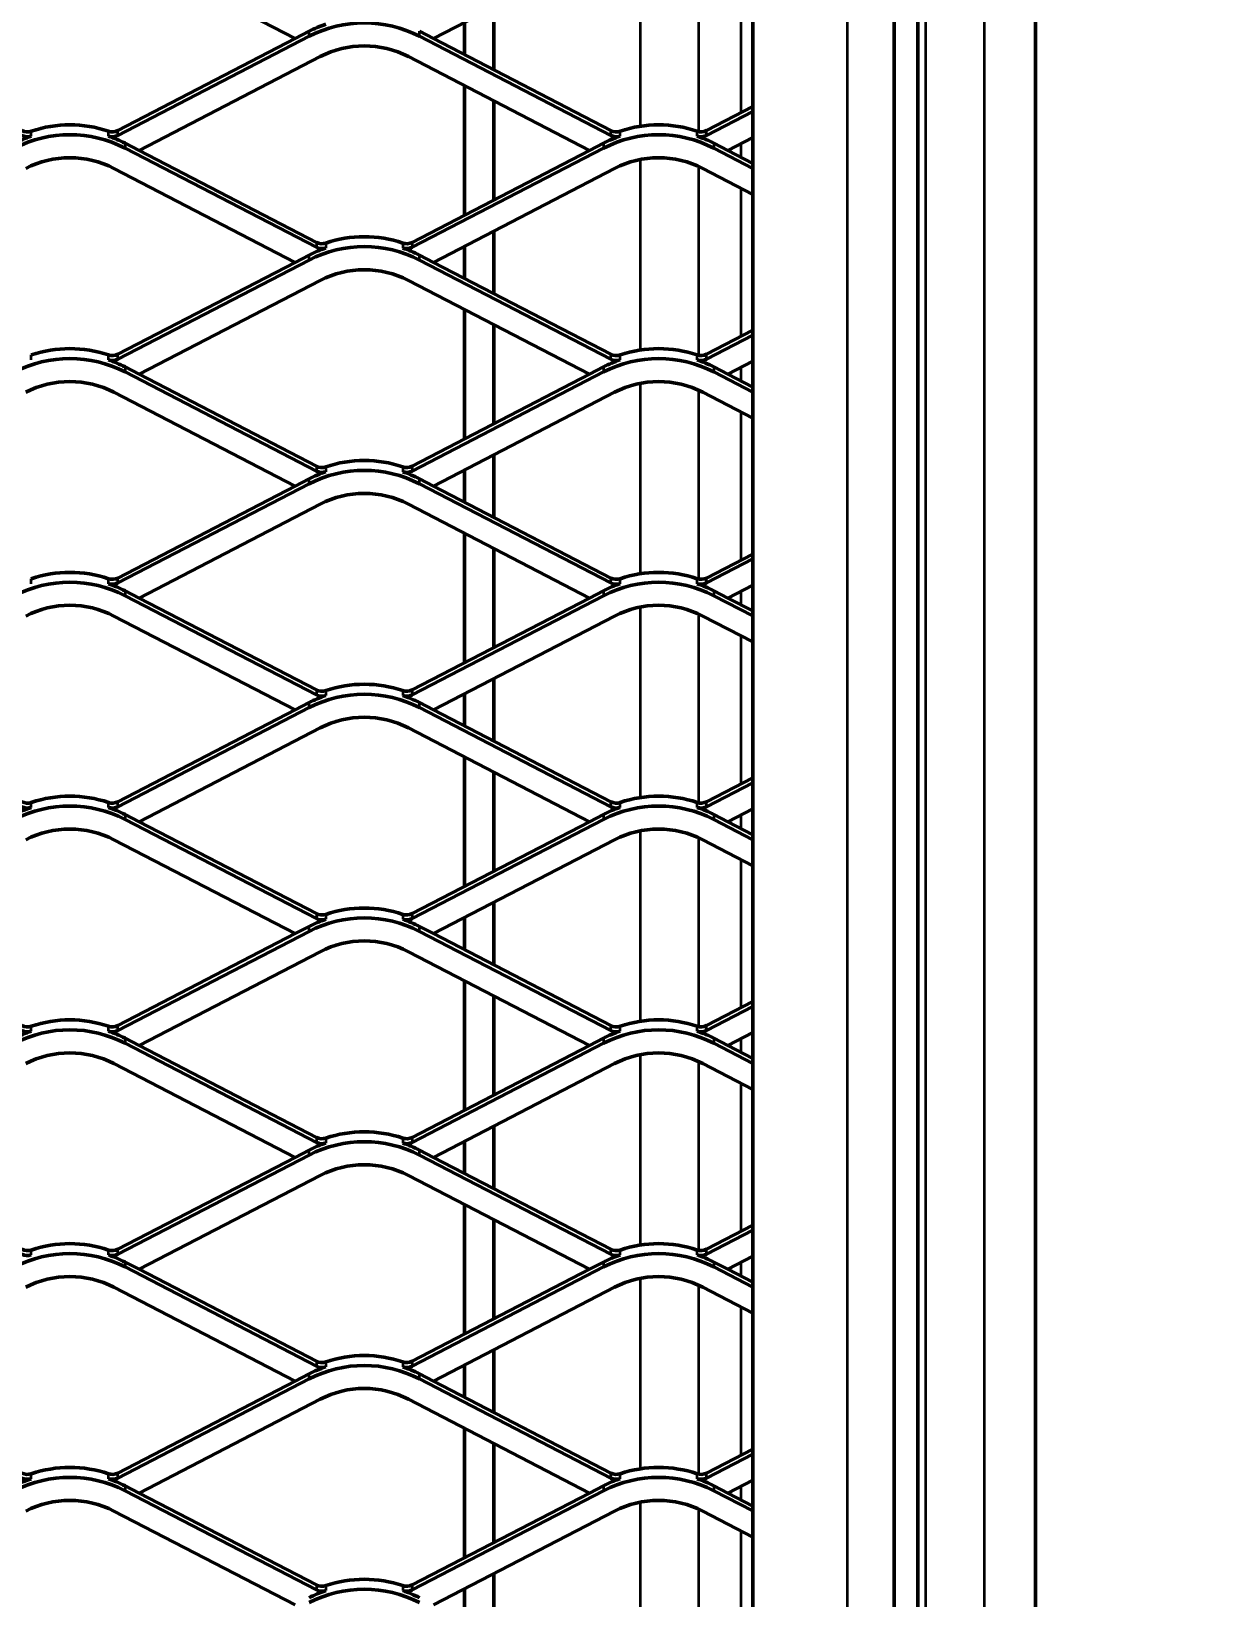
# Model space of a CAD drawing. Header units: millimetres. Extents: x 0 to 1485, y 0 to 1050.
# Drawn here: x 621.4 to 721, y 553.2 to 686.2 of the extents above; entities that cross this region are included whole.
import ezdxf

# ---------------------------------------------------------------- set-up
doc = ezdxf.new("R2010")
doc.units = ezdxf.units.MM
doc.header["$LTSCALE"] = 2.5
for name, color, linetype, lineweight in [('Bemaßung (ISO)', 7, 'Continuous', 25), ('Sichtbar (ISO)', 7, 'Continuous', 50), ('Sichtbar schmal (ISO)', 7, 'Continuous', 35)]:
    doc.layers.add(name, color=color, linetype=linetype, lineweight=lineweight)
doc.styles.add('TXT 3_5', font='isocpeur.ttf')
doc.dimstyles.new('Anrin Standard (DIN)', dxfattribs={"dimscale": 2.5, "dimtxt": 3.5, "dimasz": 2.5, "dimexe": 2, "dimexo": 0, "dimgap": 0.8, "dimtad": 1, "dimrnd": 1e-08, "dimtxsty": 'TXT 3_5', "dimcen": 0.09, "dimdle": 10, "dimclrd": 256, "dimclre": 256, "dimclrt": 256, "dimadec": 0, "dimazin": 2, "dimtfac": 0.714286, "dimtmove": 0, "dimatfit": 3, "dimfxl": 1, "dimtolj": 1, "dimlwd": -1, "dimlwe": -1, "dimarcsym": 0})

# ---------------------------------------------------------------- blocks, each defined once
blk = doc.blocks.new('*D18')
at = {"layer": 'Bemaßung (ISO)', "transparency": 16777216}
for p, q in [((706.71, 786.01), (754.21, 786.01)), ((749.21, 392.26), (749.21, 779.76)), ((706.71, 386.01), (754.21, 386.01))]:
    blk.add_line(p, q, dxfattribs=at)
for points in [[(748.17, 779.76), (750.26, 779.76), (749.21, 786.01)], [(748.17, 392.26), (750.26, 392.26), (749.21, 386.01)]]:
    blk.add_solid(points, dxfattribs=at)
at = {"layer": 'Defpoints', "color": 0, "transparency": 16777216}
for p in [(706.71, 786.01), (749.21, 786.01), (706.71, 386.01)]:
    blk.add_point(p, dxfattribs=at)
at = {"layer": 'Bemaßung (ISO)', "transparency": 16777216, "insert": (738.46, 577.26), "char_height": 8.75, "attachment_point": 1, "rotation": 90, "style": 'TXT 3_5'}
blk.add_mtext('\\A1;400', dxfattribs=at)

msp = doc.modelspace()

# ---------------------------------------------------------------- linework, layer by layer
at = {"layer": 'Sichtbar (ISO)'}
for p, q in [((706.7145, 386.0145), (706.7145, 786.0145)), ((696.7145, 775.0145), (696.7145, 397.0145)), ((694.7145, 772.0145), (694.7145, 400.0145)), ((682.7145, 760.0145), (682.7145, 412.0145)), ((643.8402, 685.5751), (628.461, 693.5437)), ((670.9681, 693.5437), (655.5888, 685.5751)), ((660.7145, 688.231), (660.7145, 682.9193)), ((658.2145, 684.2146), (658.2145, 686.9356)), ((645.0314, 685.7713), (628.7828, 677.3522)), ((643.8402, 685.5751), (628.7828, 677.7732)), ((645.0314, 686.1923), (643.8402, 685.5751)), ((655.5888, 685.5751), (654.3976, 686.1923)), ((670.6462, 677.3522), (654.3976, 685.7713)), ((670.6462, 677.7732), (655.5888, 685.5751)), ((630.5888, 676.0751), (645.9681, 684.0437)), ((653.461, 684.0437), (668.8402, 676.0751)), ((658.2145, 670.5695), (658.2145, 681.5807)), ((660.7145, 680.2854), (660.7145, 671.8648)), ((682.7145, 679.8104), (678.7828, 677.7732)), ((682.7145, 679.3894), (678.7828, 677.3522)), ((680.5888, 676.0751), (682.7145, 677.1765)), ((630.5888, 676.0751), (629.3976, 676.6923)), ((629.3976, 676.2713), (645.6462, 667.8522)), ((645.6462, 668.2732), (630.5888, 676.0751)), ((653.7828, 667.8522), (670.0314, 676.2713)), ((668.8402, 676.0751), (653.7828, 668.2732)), ((670.0314, 676.6923), (668.8402, 676.0751)), ((680.5888, 676.0751), (679.3976, 676.6923)), ((679.3976, 676.2713), (682.7145, 674.5526)), ((682.7145, 674.9737), (680.5888, 676.0751)), ((643.8402, 666.5751), (628.461, 674.5437)), ((670.9681, 674.5437), (655.5888, 666.5751)), ((682.7145, 672.3398), (678.461, 674.5437)), ((660.7145, 669.231), (660.7145, 663.9193)), ((658.2145, 665.2146), (658.2145, 667.9356)), ((645.0314, 666.7713), (628.7828, 658.3522)), ((643.8402, 666.5751), (628.7828, 658.7732)), ((645.0314, 667.1923), (643.8402, 666.5751)), ((655.5888, 666.5751), (654.3976, 667.1923)), ((670.6462, 658.3522), (654.3976, 666.7713)), ((670.6462, 658.7732), (655.5888, 666.5751)), ((630.5888, 657.0751), (645.9681, 665.0437)), ((653.461, 665.0437), (668.8402, 657.0751)), ((658.2145, 651.5695), (658.2145, 662.5807)), ((660.7145, 661.2854), (660.7145, 652.8648)), ((682.7145, 660.8104), (678.7828, 658.7732)), ((682.7145, 660.3894), (678.7828, 658.3522)), ((630.5888, 657.0751), (629.3976, 657.6923)), ((629.3976, 657.2713), (645.6462, 648.8522)), ((645.6462, 649.2732), (630.5888, 657.0751)), ((653.7828, 648.8522), (670.0314, 657.2713)), ((668.8402, 657.0751), (653.7828, 649.2732)), ((670.0314, 657.6923), (668.8402, 657.0751)), ((680.5888, 657.0751), (679.3976, 657.6923)), ((679.3976, 657.2713), (682.7145, 655.5526)), ((680.5888, 657.0751), (682.7145, 658.1765)), ((682.7145, 655.9737), (680.5888, 657.0751)), ((643.8402, 647.5751), (628.461, 655.5437)), ((670.9681, 655.5437), (655.5888, 647.5751)), ((682.7145, 653.3398), (678.461, 655.5437)), ((660.7145, 650.231), (660.7145, 644.9193)), ((645.0314, 647.7713), (628.7828, 639.3522)), ((645.0314, 648.1923), (643.8402, 647.5751)), ((655.5888, 647.5751), (654.3976, 648.1923)), ((670.6462, 639.3522), (654.3976, 647.7713)), ((658.2145, 646.2146), (658.2145, 648.9356)), ((643.8402, 647.5751), (628.7828, 639.7732)), ((670.6462, 639.7732), (655.5888, 647.5751)), ((630.5888, 638.0751), (645.9681, 646.0437)), ((653.461, 646.0437), (668.8402, 638.0751)), ((658.2145, 632.5695), (658.2145, 643.5807)), ((660.7145, 642.2854), (660.7145, 633.8648)), ((682.7145, 641.8104), (678.7828, 639.7732)), ((682.7145, 641.3894), (678.7828, 639.3522)), ((630.5888, 638.0751), (629.3976, 638.6923)), ((670.0314, 638.6923), (668.8402, 638.0751)), ((680.5888, 638.0751), (679.3976, 638.6923)), ((680.5888, 638.0751), (682.7145, 639.1765)), ((629.3976, 638.2713), (645.6462, 629.8522)), ((645.6462, 630.2732), (630.5888, 638.0751)), ((653.7828, 629.8522), (670.0314, 638.2713)), ((668.8402, 638.0751), (653.7828, 630.2732)), ((679.3976, 638.2713), (682.7145, 636.5526)), ((682.7145, 636.9737), (680.5888, 638.0751)), ((643.8402, 628.5751), (628.461, 636.5437)), ((670.9681, 636.5437), (655.5888, 628.5751)), ((682.7145, 634.3398), (678.461, 636.5437)), ((660.7145, 631.231), (660.7145, 625.9193)), ((645.0314, 629.1923), (643.8402, 628.5751)), ((655.5888, 628.5751), (654.3976, 629.1923)), ((658.2145, 627.2146), (658.2145, 629.9356)), ((645.0314, 628.7713), (628.7828, 620.3522)), ((643.8402, 628.5751), (628.7828, 620.7732)), ((670.6462, 620.3522), (654.3976, 628.7713)), ((670.6462, 620.7732), (655.5888, 628.5751)), ((630.5888, 619.0751), (645.9681, 627.0437)), ((653.461, 627.0437), (668.8402, 619.0751)), ((658.2145, 613.5695), (658.2145, 624.5807)), ((660.7145, 623.2854), (660.7145, 614.8648)), ((682.7145, 622.8104), (678.7828, 620.7732)), ((682.7145, 622.3894), (678.7828, 620.3522)), ((680.5888, 619.0751), (682.7145, 620.1765)), ((630.5888, 619.0751), (629.3976, 619.6923)), ((629.3976, 619.2713), (645.6462, 610.8522)), ((645.6462, 611.2732), (630.5888, 619.0751)), ((653.7828, 610.8522), (670.0314, 619.2713)), ((668.8402, 619.0751), (653.7828, 611.2732)), ((670.0314, 619.6923), (668.8402, 619.0751)), ((680.5888, 619.0751), (679.3976, 619.6923)), ((679.3976, 619.2713), (682.7145, 617.5526)), ((682.7145, 617.9737), (680.5888, 619.0751)), ((643.8402, 609.5751), (628.461, 617.5437)), ((670.9681, 617.5437), (655.5888, 609.5751)), ((682.7145, 615.3398), (678.461, 617.5437)), ((660.7145, 612.231), (660.7145, 606.9193)), ((658.2145, 608.2146), (658.2145, 610.9356)), ((645.0314, 609.7713), (628.7828, 601.3522)), ((643.8402, 609.5751), (628.7828, 601.7732)), ((645.0314, 610.1923), (643.8402, 609.5751)), ((655.5888, 609.5751), (654.3976, 610.1923)), ((670.6462, 601.3522), (654.3976, 609.7713)), ((670.6462, 601.7732), (655.5888, 609.5751)), ((630.5888, 600.0751), (645.9681, 608.0437)), ((653.461, 608.0437), (668.8402, 600.0751)), ((658.2145, 594.5695), (658.2145, 605.5807)), ((660.7145, 604.2854), (660.7145, 595.8648)), ((682.7145, 603.8104), (678.7828, 601.7732)), ((682.7145, 603.3894), (678.7828, 601.3522)), ((680.5888, 600.0751), (682.7145, 601.1765)), ((630.5888, 600.0751), (629.3976, 600.6923)), ((629.3976, 600.2713), (645.6462, 591.8522)), ((645.6462, 592.2732), (630.5888, 600.0751)), ((653.7828, 591.8522), (670.0314, 600.2713)), ((668.8402, 600.0751), (653.7828, 592.2732)), ((670.0314, 600.6923), (668.8402, 600.0751)), ((680.5888, 600.0751), (679.3976, 600.6923)), ((679.3976, 600.2713), (682.7145, 598.5526)), ((682.7145, 598.9737), (680.5888, 600.0751)), ((643.8402, 590.5751), (628.461, 598.5437)), ((670.9681, 598.5437), (655.5888, 590.5751)), ((682.7145, 596.3398), (678.461, 598.5437)), ((660.7145, 593.231), (660.7145, 587.9193)), ((658.2145, 589.2146), (658.2145, 591.9356)), ((645.0314, 590.7713), (628.7828, 582.3522)), ((643.8402, 590.5751), (628.7828, 582.7732)), ((645.0314, 591.1923), (643.8402, 590.5751)), ((655.5888, 590.5751), (654.3976, 591.1923)), ((670.6462, 582.3522), (654.3976, 590.7713)), ((670.6462, 582.7732), (655.5888, 590.5751)), ((630.5888, 581.0751), (645.9681, 589.0437)), ((653.461, 589.0437), (668.8402, 581.0751)), ((658.2145, 575.5695), (658.2145, 586.5807)), ((660.7145, 585.2854), (660.7145, 576.8648)), ((682.7145, 584.8104), (678.7828, 582.7732)), ((682.7145, 584.3894), (678.7828, 582.3522)), ((630.5888, 581.0751), (629.3976, 581.6923)), ((629.3976, 581.2713), (645.6462, 572.8522)), ((653.7828, 572.8522), (670.0314, 581.2713)), ((670.0314, 581.6923), (668.8402, 581.0751)), ((680.5888, 581.0751), (679.3976, 581.6923)), ((679.3976, 581.2713), (682.7145, 579.5526)), ((680.5888, 581.0751), (682.7145, 582.1765)), ((645.6462, 573.2732), (630.5888, 581.0751)), ((668.8402, 581.0751), (653.7828, 573.2732)), ((682.7145, 579.9737), (680.5888, 581.0751)), ((643.8402, 571.5751), (628.461, 579.5437)), ((670.9681, 579.5437), (655.5888, 571.5751)), ((682.7145, 577.3398), (678.461, 579.5437)), ((660.7145, 574.231), (660.7145, 568.9193)), ((645.0314, 572.1923), (643.8402, 571.5751)), ((655.5888, 571.5751), (654.3976, 572.1923)), ((658.2145, 570.2146), (658.2145, 572.9356)), ((645.0314, 571.7713), (628.7828, 563.3522)), ((643.8402, 571.5751), (628.7828, 563.7732)), ((670.6462, 563.3522), (654.3976, 571.7713)), ((670.6462, 563.7732), (655.5888, 571.5751)), ((630.5888, 562.0751), (645.9681, 570.0437)), ((653.461, 570.0437), (668.8402, 562.0751)), ((658.2145, 556.5695), (658.2145, 567.5807)), ((660.7145, 566.2854), (660.7145, 557.8648)), ((682.7145, 565.8104), (678.7828, 563.7732)), ((682.7145, 565.3894), (678.7828, 563.3522)), ((630.5888, 562.0751), (629.3976, 562.6923)), ((670.0314, 562.6923), (668.8402, 562.0751)), ((680.5888, 562.0751), (679.3976, 562.6923)), ((680.5888, 562.0751), (682.7145, 563.1765)), ((629.3976, 562.2713), (645.6462, 553.8522)), ((645.6462, 554.2732), (630.5888, 562.0751)), ((653.7828, 553.8522), (670.0314, 562.2713)), ((668.8402, 562.0751), (653.7828, 554.2732)), ((679.3976, 562.2713), (682.7145, 560.5526)), ((682.7145, 560.9737), (680.5888, 562.0751)), ((643.8402, 552.5751), (628.461, 560.5437)), ((670.9681, 560.5437), (655.5888, 552.5751)), ((682.7145, 558.3398), (678.461, 560.5437)), ((660.7145, 555.231), (660.7145, 549.9193)), ((658.2145, 551.2146), (658.2145, 553.9356))]:
    msp.add_line(p, q, dxfattribs=at)
for centre, major_axis, start_param, end_param in [((649.7145, 677.1336), (-10, 0), 4.22501539, 5.19976257), ((649.7145, 677.5547), (-10, 0), 5.04580489, 5.19976257), ((649.7145, 677.1336), (8, 0), 1.08342274, 2.05816992), ((624.7145, 668.4757), (-10, 0), 4.37897307, 5.04580489), ((674.7145, 668.4757), (-10, 0), 4.37897307, 5.04580489), ((624.7145, 667.6336), (10, 0), 1.08342274, 2.05816992), ((624.7145, 668.0547), (-10, 0), 5.04580489, 5.19976257), ((621.1145, 678.637), (-1, 0), 1.08342274, 1.90421224), ((621.1145, 678.216), (-1, 0), 1.08342274, 1.90421224), ((628.3145, 678.637), (-1, 0), 1.23738042, 2.05816992), ((628.3145, 678.216), (-1, 0), 1.23738042, 2.05816992), ((624.7145, 668.0547), (-10, 0), 4.22501539, 4.37897307), ((674.7145, 667.6336), (10, 0), 1.08342274, 2.05816992), ((674.7145, 668.0547), (-10, 0), 5.04580489, 5.19976257), ((671.1145, 678.637), (-1, 0), 1.08342274, 1.90421224), ((671.1145, 678.216), (-1, 0), 1.08342274, 1.90421224), ((678.3145, 678.637), (-1, 0), 1.23738042, 2.05816992), ((678.3145, 678.216), (-1, 0), 1.23738042, 2.05816992), ((674.7145, 668.0547), (-10, 0), 4.22501539, 4.37897307), ((624.7145, 667.6336), (-8, 0), 4.22501539, 5.19976257), ((674.7145, 667.6336), (-8, 0), 4.22501539, 5.19976257), ((649.7145, 658.1336), (-10, 0), 4.22501539, 5.19976257), ((649.7145, 658.5547), (-10, 0), 5.04580489, 5.19976257), ((646.1145, 669.137), (-1, 0), 1.08342274, 1.90421224), ((646.1145, 668.716), (1, 0), 4.22501539, 5.04580489), ((649.7145, 658.9757), (-10, 0), 4.37897307, 5.04580489), ((653.3145, 669.137), (-1, 0), 1.23738042, 2.05816992), ((653.3145, 668.716), (1, 0), 4.37897307, 5.19976257), ((649.7145, 658.5547), (-10, 0), 4.22501539, 4.37897307), ((649.7145, 658.1336), (8, 0), 1.08342274, 2.05816992), ((624.7145, 648.6336), (10, 0), 1.08342274, 2.05816992), ((624.7145, 649.4757), (-10, 0), 4.37897307, 5.04580489), ((628.3145, 659.637), (-1, 0), 1.23738042, 2.05816992), ((628.3145, 659.216), (-1, 0), 1.23738042, 2.05816992), ((674.7145, 648.6336), (10, 0), 1.08342274, 2.05816992), ((671.1145, 659.637), (-1, 0), 1.08342274, 1.90421224), ((671.1145, 659.216), (-1, 0), 1.08342274, 1.90421224), ((674.7145, 649.4757), (-10, 0), 4.37897307, 5.04580489), ((678.3145, 659.637), (-1, 0), 1.23738042, 2.05816992), ((678.3145, 659.216), (-1, 0), 1.23738042, 2.05816992), ((624.7145, 649.0547), (-10, 0), 4.22501539, 4.37897307), ((674.7145, 649.0547), (-10, 0), 5.04580489, 5.19976257), ((674.7145, 649.0547), (-10, 0), 4.22501539, 4.37897307), ((624.7145, 648.6336), (-8, 0), 4.22501539, 5.19976257), ((674.7145, 648.6336), (-8, 0), 4.22501539, 5.19976257), ((649.7145, 639.1336), (-10, 0), 4.22501539, 5.19976257), ((646.1145, 650.137), (-1, 0), 1.08342274, 1.90421224), ((649.7145, 639.9757), (-10, 0), 4.37897307, 5.04580489), ((653.3145, 650.137), (-1, 0), 1.23738042, 2.05816992), ((649.7145, 639.5547), (-10, 0), 5.04580489, 5.19976257), ((646.1145, 649.716), (1, 0), 4.22501539, 5.04580489), ((653.3145, 649.716), (1, 0), 4.37897307, 5.19976257), ((649.7145, 639.5547), (-10, 0), 4.22501539, 4.37897307), ((649.7145, 639.1336), (8, 0), 1.08342274, 2.05816992), ((624.7145, 629.6336), (10, 0), 1.08342274, 2.05816992), ((624.7145, 630.4757), (-10, 0), 4.37897307, 5.04580489), ((628.3145, 640.637), (-1, 0), 1.23738042, 2.05816992), ((674.7145, 629.6336), (10, 0), 1.08342274, 2.05816992), ((671.1145, 640.637), (-1, 0), 1.08342274, 1.90421224), ((674.7145, 630.4757), (-10, 0), 4.37897307, 5.04580489), ((678.3145, 640.637), (-1, 0), 1.23738042, 2.05816992), ((628.3145, 640.216), (-1, 0), 1.23738042, 2.05816992), ((624.7145, 630.0547), (-10, 0), 4.22501539, 4.37897307), ((674.7145, 630.0547), (-10, 0), 5.04580489, 5.19976257), ((671.1145, 640.216), (-1, 0), 1.08342274, 1.90421224), ((678.3145, 640.216), (-1, 0), 1.23738042, 2.05816992), ((674.7145, 630.0547), (-10, 0), 4.22501539, 4.37897307), ((624.7145, 629.6336), (-8, 0), 4.22501539, 5.19976257), ((674.7145, 629.6336), (-8, 0), 4.22501539, 5.19976257), ((649.7145, 620.9757), (-10, 0), 4.37897307, 5.04580489), ((649.7145, 620.1336), (-10, 0), 4.22501539, 5.19976257), ((649.7145, 620.5547), (-10, 0), 5.04580489, 5.19976257), ((646.1145, 631.137), (-1, 0), 1.08342274, 1.90421224), ((646.1145, 630.716), (1, 0), 4.22501539, 5.04580489), ((653.3145, 631.137), (-1, 0), 1.23738042, 2.05816992), ((653.3145, 630.716), (1, 0), 4.37897307, 5.19976257), ((649.7145, 620.5547), (-10, 0), 4.22501539, 4.37897307), ((649.7145, 620.1336), (8, 0), 1.08342274, 2.05816992), ((624.7145, 611.4757), (-10, 0), 4.37897307, 5.04580489), ((674.7145, 611.4757), (-10, 0), 4.37897307, 5.04580489), ((624.7145, 610.6336), (10, 0), 1.08342274, 2.05816992), ((624.7145, 611.0547), (-10, 0), 5.04580489, 5.19976257), ((621.1145, 621.637), (-1, 0), 1.08342274, 1.90421224), ((621.1145, 621.216), (-1, 0), 1.08342274, 1.90421224), ((628.3145, 621.637), (-1, 0), 1.23738042, 2.05816992), ((628.3145, 621.216), (-1, 0), 1.23738042, 2.05816992), ((624.7145, 611.0547), (-10, 0), 4.22501539, 4.37897307), ((674.7145, 610.6336), (10, 0), 1.08342274, 2.05816992), ((674.7145, 611.0547), (-10, 0), 5.04580489, 5.19976257), ((671.1145, 621.637), (-1, 0), 1.08342274, 1.90421224), ((671.1145, 621.216), (-1, 0), 1.08342274, 1.90421224), ((678.3145, 621.637), (-1, 0), 1.23738042, 2.05816992), ((678.3145, 621.216), (-1, 0), 1.23738042, 2.05816992), ((674.7145, 611.0547), (-10, 0), 4.22501539, 4.37897307), ((624.7145, 610.6336), (-8, 0), 4.22501539, 5.19976257), ((674.7145, 610.6336), (-8, 0), 4.22501539, 5.19976257), ((649.7145, 601.9757), (-10, 0), 4.37897307, 5.04580489), ((649.7145, 601.1336), (-10, 0), 4.22501539, 5.19976257), ((649.7145, 601.5547), (-10, 0), 5.04580489, 5.19976257), ((646.1145, 612.137), (-1, 0), 1.08342274, 1.90421224), ((646.1145, 611.716), (1, 0), 4.22501539, 5.04580489), ((653.3145, 612.137), (-1, 0), 1.23738042, 2.05816992), ((653.3145, 611.716), (1, 0), 4.37897307, 5.19976257), ((649.7145, 601.5547), (-10, 0), 4.22501539, 4.37897307), ((649.7145, 601.1336), (8, 0), 1.08342274, 2.05816992), ((624.7145, 591.6336), (10, 0), 1.08342274, 2.05816992), ((624.7145, 592.0547), (-10, 0), 5.04580489, 5.19976257), ((621.1145, 602.637), (-1, 0), 1.08342274, 1.90421224), ((621.1145, 602.216), (-1, 0), 1.08342274, 1.90421224), ((624.7145, 592.4757), (-10, 0), 4.37897307, 5.04580489), ((628.3145, 602.637), (-1, 0), 1.23738042, 2.05816992), ((628.3145, 602.216), (-1, 0), 1.23738042, 2.05816992), ((624.7145, 592.0547), (-10, 0), 4.22501539, 4.37897307), ((674.7145, 591.6336), (10, 0), 1.08342274, 2.05816992), ((674.7145, 592.0547), (-10, 0), 5.04580489, 5.19976257), ((671.1145, 602.637), (-1, 0), 1.08342274, 1.90421224), ((671.1145, 602.216), (-1, 0), 1.08342274, 1.90421224), ((674.7145, 592.4757), (-10, 0), 4.37897307, 5.04580489), ((678.3145, 602.637), (-1, 0), 1.23738042, 2.05816992), ((678.3145, 602.216), (-1, 0), 1.23738042, 2.05816992), ((674.7145, 592.0547), (-10, 0), 4.22501539, 4.37897307), ((624.7145, 591.6336), (-8, 0), 4.22501539, 5.19976257), ((674.7145, 591.6336), (-8, 0), 4.22501539, 5.19976257), ((649.7145, 582.1336), (-10, 0), 4.22501539, 5.19976257), ((646.1145, 593.137), (-1, 0), 1.08342274, 1.90421224), ((646.1145, 592.716), (1, 0), 4.22501539, 5.04580489), ((649.7145, 582.9757), (-10, 0), 4.37897307, 5.04580489), ((653.3145, 593.137), (-1, 0), 1.23738042, 2.05816992), ((653.3145, 592.716), (1, 0), 4.37897307, 5.19976257), ((649.7145, 582.5547), (-10, 0), 5.04580489, 5.19976257), ((649.7145, 582.5547), (-10, 0), 4.22501539, 4.37897307), ((649.7145, 582.1336), (8, 0), 1.08342274, 2.05816992), ((624.7145, 572.6336), (10, 0), 1.08342274, 2.05816992), ((621.1145, 583.637), (-1, 0), 1.08342274, 1.90421224), ((624.7145, 573.4757), (-10, 0), 4.37897307, 5.04580489), ((628.3145, 583.637), (-1, 0), 1.23738042, 2.05816992), ((674.7145, 572.6336), (10, 0), 1.08342274, 2.05816992), ((671.1145, 583.637), (-1, 0), 1.08342274, 1.90421224), ((674.7145, 573.4757), (-10, 0), 4.37897307, 5.04580489), ((678.3145, 583.637), (-1, 0), 1.23738042, 2.05816992), ((621.1145, 583.216), (-1, 0), 1.08342274, 1.90421224), ((628.3145, 583.216), (-1, 0), 1.23738042, 2.05816992), ((624.7145, 573.0547), (-10, 0), 4.22501539, 4.37897307), ((674.7145, 573.0547), (-10, 0), 5.04580489, 5.19976257), ((671.1145, 583.216), (-1, 0), 1.08342274, 1.90421224), ((678.3145, 583.216), (-1, 0), 1.23738042, 2.05816992), ((674.7145, 573.0547), (-10, 0), 4.22501539, 4.37897307), ((624.7145, 572.6336), (-8, 0), 4.22501539, 5.19976257), ((674.7145, 572.6336), (-8, 0), 4.22501539, 5.19976257), ((649.7145, 563.1336), (-10, 0), 4.22501539, 5.19976257), ((646.1145, 574.137), (-1, 0), 1.08342274, 1.90421224), ((649.7145, 563.9757), (-10, 0), 4.37897307, 5.04580489), ((653.3145, 574.137), (-1, 0), 1.23738042, 2.05816992), ((649.7145, 563.5547), (-10, 0), 5.04580489, 5.19976257), ((646.1145, 573.716), (1, 0), 4.22501539, 5.04580489), ((653.3145, 573.716), (1, 0), 4.37897307, 5.19976257), ((649.7145, 563.5547), (-10, 0), 4.22501539, 4.37897307), ((649.7145, 563.1336), (8, 0), 1.08342274, 2.05816992), ((624.7145, 554.4757), (-10, 0), 4.37897307, 5.04580489), ((674.7145, 554.4757), (-10, 0), 4.37897307, 5.04580489), ((624.7145, 553.6336), (10, 0), 1.08342274, 2.05816992), ((624.7145, 554.0547), (-10, 0), 5.04580489, 5.19976257), ((621.1145, 564.637), (-1, 0), 1.08342274, 1.90421224), ((621.1145, 564.216), (-1, 0), 1.08342274, 1.90421224), ((628.3145, 564.637), (-1, 0), 1.23738042, 2.05816992), ((628.3145, 564.216), (-1, 0), 1.23738042, 2.05816992), ((624.7145, 554.0547), (-10, 0), 4.22501539, 4.37897307), ((674.7145, 553.6336), (10, 0), 1.08342274, 2.05816992), ((674.7145, 554.0547), (-10, 0), 5.04580489, 5.19976257), ((671.1145, 564.637), (-1, 0), 1.08342274, 1.90421224), ((671.1145, 564.216), (-1, 0), 1.08342274, 1.90421224), ((678.3145, 564.637), (-1, 0), 1.23738042, 2.05816992), ((678.3145, 564.216), (-1, 0), 1.23738042, 2.05816992), ((674.7145, 554.0547), (-10, 0), 4.22501539, 4.37897307), ((624.7145, 553.6336), (-8, 0), 4.22501539, 5.19976257), ((674.7145, 553.6336), (-8, 0), 4.22501539, 5.19976257), ((649.7145, 544.9757), (-10, 0), 4.37897307, 5.04580489), ((649.7145, 544.1336), (-10, 0), 4.22501539, 5.19976257), ((649.7145, 544.5547), (-10, 0), 5.04580489, 5.19976257), ((646.1145, 555.137), (-1, 0), 1.08342274, 1.90421224), ((646.1145, 554.716), (1, 0), 4.22501539, 5.04580489), ((653.3145, 555.137), (-1, 0), 1.23738042, 2.05816992), ((653.3145, 554.716), (1, 0), 4.37897307, 5.19976257), ((649.7145, 544.5547), (-10, 0), 4.22501539, 4.37897307)]:
    msp.add_ellipse(centre, major_axis=major_axis, ratio=0.97758819, start_param=start_param, end_param=end_param, dxfattribs=at)
at = {"layer": 'Sichtbar schmal (ISO)'}
for p, q in [((702.3742, 391.3549), (702.3742, 780.6742)), ((697.3789, 775.679), (697.3789, 396.3501)), ((690.7145, 768.0145), (690.7145, 404.0145)), ((673.1329, 694.3), (673.1329, 678.1286)), ((678.1138, 677.6793), (678.1138, 693.7132)), ((681.6896, 691.8708), (681.6896, 679.2794)), ((645.0314, 685.7713), (645.0314, 686.1923)), ((654.3976, 685.7713), (654.3976, 686.1923)), ((621.4418, 677.2922), (621.4418, 677.7133)), ((627.9872, 677.2922), (627.9872, 677.7133)), ((628.7828, 677.3522), (628.7828, 677.7732)), ((670.6462, 677.3522), (670.6462, 677.7732)), ((671.4418, 677.2922), (671.4418, 677.7133)), ((677.9872, 677.2922), (677.9872, 677.7133)), ((678.7828, 677.3522), (678.7828, 677.7732)), ((629.3976, 676.6923), (629.3976, 676.2713)), ((670.0314, 676.6923), (670.0314, 676.2713)), ((679.3976, 676.6923), (679.3976, 676.2713)), ((681.6896, 676.6455), (681.6896, 675.5047)), ((673.1329, 675.3), (673.1329, 659.1286)), ((678.1138, 658.6793), (678.1138, 674.7132)), ((681.6896, 672.8708), (681.6896, 660.2794)), ((645.6462, 668.2732), (645.6462, 667.8522)), ((646.4418, 668.2133), (646.4418, 667.7922)), ((652.9872, 668.2133), (652.9872, 667.7922)), ((653.7828, 668.2732), (653.7828, 667.8522)), ((645.0314, 666.7713), (645.0314, 667.1923)), ((654.3976, 666.7713), (654.3976, 667.1923)), ((621.4418, 658.2922), (621.4418, 658.7133)), ((627.9872, 658.2922), (627.9872, 658.7133)), ((628.7828, 658.3522), (628.7828, 658.7732)), ((670.6462, 658.3522), (670.6462, 658.7732)), ((671.4418, 658.2922), (671.4418, 658.7133)), ((677.9872, 658.2922), (677.9872, 658.7133)), ((678.7828, 658.3522), (678.7828, 658.7732)), ((629.3976, 657.6923), (629.3976, 657.2713)), ((670.0314, 657.6923), (670.0314, 657.2713)), ((679.3976, 657.6923), (679.3976, 657.2713)), ((681.6896, 657.6455), (681.6896, 656.5047)), ((673.1329, 656.3), (673.1329, 640.1286)), ((678.1138, 639.6793), (678.1138, 655.7132)), ((681.6896, 653.8708), (681.6896, 641.2794)), ((645.6462, 649.2732), (645.6462, 648.8522)), ((646.4418, 649.2133), (646.4418, 648.7922)), ((652.9872, 649.2133), (652.9872, 648.7922)), ((653.7828, 649.2732), (653.7828, 648.8522)), ((645.0314, 647.7713), (645.0314, 648.1923)), ((654.3976, 647.7713), (654.3976, 648.1923)), ((628.7828, 639.3522), (628.7828, 639.7732)), ((670.6462, 639.3522), (670.6462, 639.7732)), ((678.7828, 639.3522), (678.7828, 639.7732)), ((621.4418, 639.2922), (621.4418, 639.7133)), ((627.9872, 639.2922), (627.9872, 639.7133)), ((629.3976, 638.6923), (629.3976, 638.2713)), ((670.0314, 638.6923), (670.0314, 638.2713)), ((671.4418, 639.2922), (671.4418, 639.7133)), ((677.9872, 639.2922), (677.9872, 639.7133)), ((679.3976, 638.6923), (679.3976, 638.2713)), ((681.6896, 638.6455), (681.6896, 637.5047)), ((673.1329, 637.3), (673.1329, 621.1286)), ((678.1138, 620.6793), (678.1138, 636.7132)), ((681.6896, 634.8708), (681.6896, 622.2794)), ((645.0314, 628.7713), (645.0314, 629.1923)), ((645.6462, 630.2732), (645.6462, 629.8522)), ((646.4418, 630.2133), (646.4418, 629.7922)), ((652.9872, 630.2133), (652.9872, 629.7922)), ((653.7828, 630.2732), (653.7828, 629.8522)), ((654.3976, 628.7713), (654.3976, 629.1923)), ((621.4418, 620.2922), (621.4418, 620.7133)), ((627.9872, 620.2922), (627.9872, 620.7133)), ((628.7828, 620.3522), (628.7828, 620.7732)), ((670.6462, 620.3522), (670.6462, 620.7732)), ((671.4418, 620.2922), (671.4418, 620.7133)), ((677.9872, 620.2922), (677.9872, 620.7133)), ((678.7828, 620.3522), (678.7828, 620.7732)), ((629.3976, 619.6923), (629.3976, 619.2713)), ((670.0314, 619.6923), (670.0314, 619.2713)), ((679.3976, 619.6923), (679.3976, 619.2713)), ((681.6896, 619.6455), (681.6896, 618.5047)), ((673.1329, 618.3), (673.1329, 602.1286)), ((678.1138, 601.6793), (678.1138, 617.7132)), ((681.6896, 615.8708), (681.6896, 603.2794)), ((645.6462, 611.2732), (645.6462, 610.8522)), ((646.4418, 611.2133), (646.4418, 610.7922)), ((652.9872, 611.2133), (652.9872, 610.7922)), ((653.7828, 611.2732), (653.7828, 610.8522)), ((645.0314, 609.7713), (645.0314, 610.1923)), ((654.3976, 609.7713), (654.3976, 610.1923)), ((621.4418, 601.2922), (621.4418, 601.7133)), ((627.9872, 601.2922), (627.9872, 601.7133)), ((628.7828, 601.3522), (628.7828, 601.7732)), ((670.6462, 601.3522), (670.6462, 601.7732)), ((671.4418, 601.2922), (671.4418, 601.7133)), ((677.9872, 601.2922), (677.9872, 601.7133)), ((678.7828, 601.3522), (678.7828, 601.7732)), ((629.3976, 600.6923), (629.3976, 600.2713)), ((670.0314, 600.6923), (670.0314, 600.2713)), ((679.3976, 600.6923), (679.3976, 600.2713)), ((681.6896, 600.6455), (681.6896, 599.5047)), ((673.1329, 599.3), (673.1329, 583.1286)), ((678.1138, 582.6793), (678.1138, 598.7132)), ((681.6896, 596.8708), (681.6896, 584.2794)), ((645.6462, 592.2732), (645.6462, 591.8522)), ((646.4418, 592.2133), (646.4418, 591.7922)), ((652.9872, 592.2133), (652.9872, 591.7922)), ((653.7828, 592.2732), (653.7828, 591.8522)), ((645.0314, 590.7713), (645.0314, 591.1923)), ((654.3976, 590.7713), (654.3976, 591.1923)), ((621.4418, 582.2922), (621.4418, 582.7133)), ((627.9872, 582.2922), (627.9872, 582.7133)), ((628.7828, 582.3522), (628.7828, 582.7732)), ((670.6462, 582.3522), (670.6462, 582.7732)), ((671.4418, 582.2922), (671.4418, 582.7133)), ((677.9872, 582.2922), (677.9872, 582.7133)), ((678.7828, 582.3522), (678.7828, 582.7732)), ((629.3976, 581.6923), (629.3976, 581.2713)), ((670.0314, 581.6923), (670.0314, 581.2713)), ((679.3976, 581.6923), (679.3976, 581.2713)), ((681.6896, 581.6455), (681.6896, 580.5047)), ((673.1329, 580.3), (673.1329, 564.1286)), ((678.1138, 563.6793), (678.1138, 579.7132)), ((681.6896, 577.8708), (681.6896, 565.2794)), ((645.6462, 573.2732), (645.6462, 572.8522)), ((653.7828, 573.2732), (653.7828, 572.8522)), ((645.0314, 571.7713), (645.0314, 572.1923)), ((646.4418, 573.2133), (646.4418, 572.7922)), ((652.9872, 573.2133), (652.9872, 572.7922)), ((654.3976, 571.7713), (654.3976, 572.1923)), ((621.4418, 563.2922), (621.4418, 563.7133)), ((627.9872, 563.2922), (627.9872, 563.7133)), ((628.7828, 563.3522), (628.7828, 563.7732)), ((629.3976, 562.6923), (629.3976, 562.2713)), ((670.0314, 562.6923), (670.0314, 562.2713)), ((670.6462, 563.3522), (670.6462, 563.7732)), ((671.4418, 563.2922), (671.4418, 563.7133)), ((677.9872, 563.2922), (677.9872, 563.7133)), ((678.7828, 563.3522), (678.7828, 563.7732)), ((679.3976, 562.6923), (679.3976, 562.2713)), ((681.6896, 562.6455), (681.6896, 561.5047)), ((673.1329, 561.3), (673.1329, 545.1286)), ((678.1138, 544.6793), (678.1138, 560.7132)), ((681.6896, 558.8708), (681.6896, 546.2794)), ((645.6462, 554.2732), (645.6462, 553.8522)), ((646.4418, 554.2133), (646.4418, 553.7922)), ((652.9872, 554.2133), (652.9872, 553.7922)), ((653.7828, 554.2732), (653.7828, 553.8522))]:
    msp.add_line(p, q, dxfattribs=at)

# ---------------------------------------------------------------- dimensions: what is measured, and where the dimension line sits
at = {"layer": 'Bemaßung (ISO)'}
dim = msp.add_linear_dim(base=(749.2145, 786.0145), p1=(706.7145, 386.0145), p2=(706.7145, 786.0145), angle=90, dimstyle='Anrin Standard (DIN)', override={"dimgap": 0.8, "dimdec": 2, "dimtol": 0, "dimlim": 0, "dimtp": 0, "dimtm": 0, "dimtdec": 2, "dimtofl": 0, "dimatfit": 1}, dxfattribs=at)
dim.commit()
dim.dimension.update_dxf_attribs({"geometry": '*D18', "text_midpoint": (749.2145, 586.0145), "dimtype": 160})

doc.saveas('drawing.dxf')
